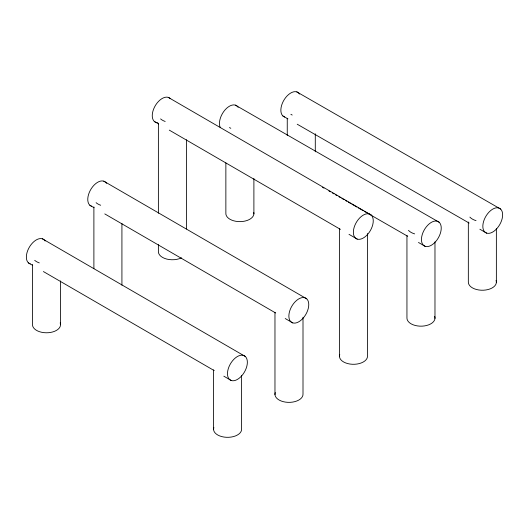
<?xml version="1.0" encoding="UTF-8"?>
<svg xmlns="http://www.w3.org/2000/svg" width="529" height="529" viewBox="0 0 529 529"><rect width="100%" height="100%" fill="white"/><g stroke="black" fill="none" stroke-linecap="round" stroke-linejoin="round"><path stroke-width="0.79" d="M296.782 91.874L500.586 209.041A14.032 8.087 -60.1 0 1 494.026 231.18A14.032 8.087 -60.1 0 1 483.585 221.492A14.032 8.087 -60.1 0 1 500.586 209.041M282.896 115.99L287.908 118.873M297.225 124.222L469.124 223.04M479.863 229.216L486.706 233.157M235.385 105.126L439.196 222.286A14.032 8.087 -60.1 0 1 432.629 244.424A14.032 8.087 -60.1 0 1 422.195 234.737A14.032 8.087 -60.1 0 1 439.196 222.286M322.492 187.292L323.927 188.112M328.939 190.995L330.374 191.822M332.523 193.059L333.951 193.879M335.386 194.705L336.821 195.525M338.97 196.762L340.398 197.588M341.833 198.408L343.982 199.645M345.411 200.465L346.845 201.291M348.28 202.111L350.429 203.348M351.858 204.174L356.877 207.057M358.305 207.877L363.317 210.76M364.752 211.587L407.727 236.291M418.472 242.467L425.309 246.402M168.248 97.369L371.199 215.038A14.032 8.12 -59.9 0 1 364.607 237.164A14.032 8.12 -59.9 0 1 354.119 227.444A14.032 8.12 -59.9 0 1 371.199 215.038M154.309 121.445L158.588 123.925M169.287 130.127L340.445 229.374M349.001 234.34L357.254 239.121M103.757 181.149L306.701 298.819A14.032 8.12 -59.9 0 1 300.108 320.944A14.032 8.12 -59.9 0 1 289.627 311.224A14.032 8.12 -59.9 0 1 306.701 298.819M89.811 205.226L94.096 207.705M104.788 213.908L275.642 312.976M285.217 318.531L292.762 322.902M42.36 238.791L245.311 356.467A14.032 8.12 -59.9 0 1 238.718 378.585A14.032 8.12 -59.9 0 1 228.23 368.872A14.032 8.12 -59.9 0 1 245.311 356.467M28.421 262.873L32.699 265.353M43.398 271.556L214.252 370.617M223.827 376.179L231.365 380.543M496.367 228.521L496.367 282.539M468.337 222.008L468.337 281.752A14.032 8.1 0 0 0 483.513 290.216A14.032 8.1 0 0 0 496.07 280.43M434.977 241.865L434.977 318.471M406.946 235.319L406.946 317.684A14.032 8.1 0 0 0 422.116 326.148A14.032 8.1 0 0 0 434.673 316.362M367.496 233.54L367.496 355.812A14.032 8.1 0 0 1 352.327 364.276A14.032 8.1 0 0 1 339.763 354.49M339.466 228.541L339.466 356.599M315.291 133.797L315.291 151.803M303.005 317.274L303.005 393.88A14.032 8.1 0 0 1 287.829 402.344A14.032 8.1 0 0 1 275.272 392.558M287.254 118.284L287.254 135.47M274.968 312.295L274.968 394.667M253.894 178.504L253.894 213.921M241.608 375.643L241.608 428.84A14.032 8.1 0 0 1 226.438 437.304A14.032 8.1 0 0 1 213.875 427.518M225.863 162.892L225.863 213.141A14.032 8.1 0 0 0 240.424 221.625A14.032 8.1 0 0 0 253.801 212.513M213.577 369.883L213.577 429.621M186.413 139.735L186.413 228.958M158.383 123.171L158.383 213.22M158.383 244.616L158.383 252.049A14.032 8.1 0 0 0 166.807 259.091A14.032 8.1 0 0 0 181.473 257.841M121.921 223.436L121.921 285.217M93.891 206.925L93.891 268.699M60.524 280.919L60.524 324.29M32.494 264.513L32.494 325.077A14.032 8.1 0 0 0 48.41 332.708A14.032 8.1 0 0 0 60.194 322.888M292.2 115.038A14.032 8.1 0 0 1 290.884 114.297M476.027 220.633A14.032 8.1 0 0 1 469.878 217.108M284.728 117.041A14.032 8.087 -60.1 0 1 284.39 99.373A14.032 8.087 -60.1 0 1 299.533 94.076M165.18 121.458A14.032 8.1 0 0 1 160.598 118.899M157.609 122.741A14.032 8.12 -59.9 0 1 154.58 106.951A14.032 8.12 -59.9 0 1 170.087 98.427M100.689 205.245A14.032 8.1 0 0 1 96.106 202.68M91.649 206.284A14.032 8.12 -59.9 0 1 91.312 188.615A14.032 8.12 -59.9 0 1 106.527 183.358M39.291 262.887A14.032 8.1 0 0 1 34.709 260.328M30.252 263.931A14.032 8.12 -59.9 0 1 29.915 246.256A14.032 8.12 -59.9 0 1 45.13 240.999M230.809 128.282A14.032 8.1 0 0 1 229.487 127.549M414.637 233.878A14.032 8.1 0 0 1 408.481 230.353M220.209 127.396A14.032 8.087 -60.1 0 1 225.175 109.748A14.032 8.087 -60.1 0 1 238.143 107.327"/></g></svg>
